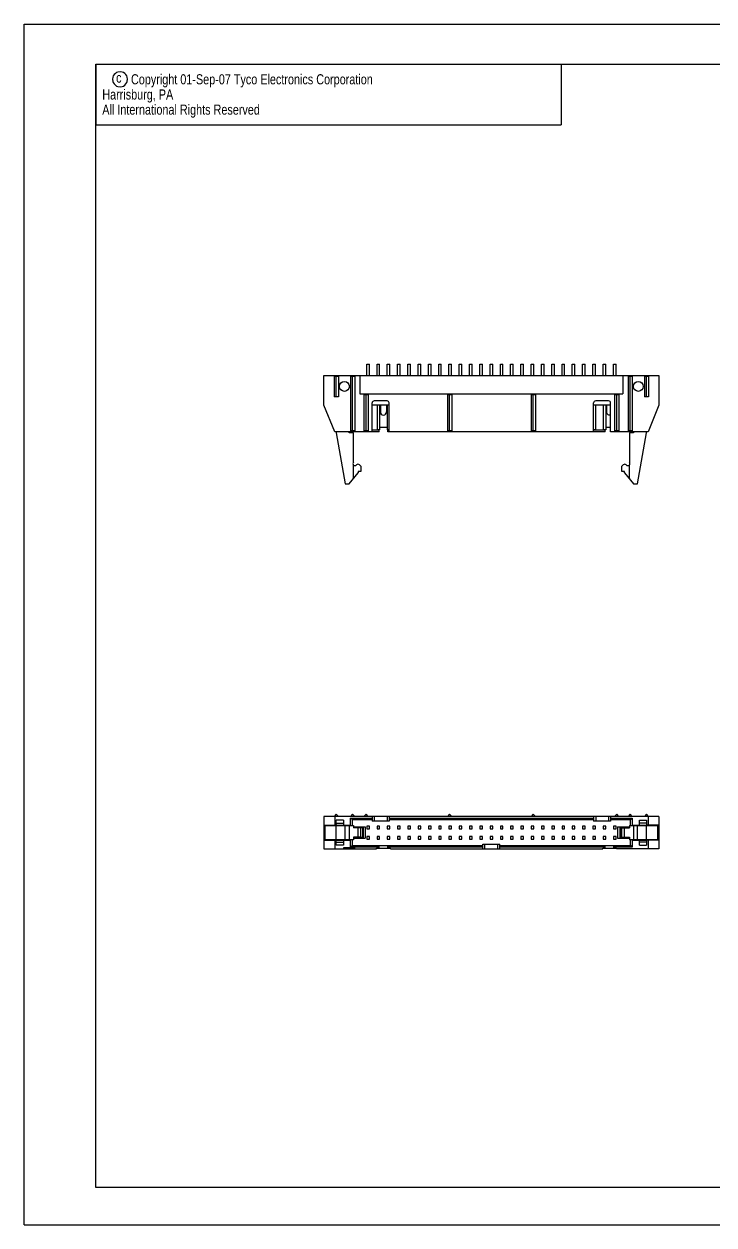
# Model space of a CAD drawing. Extents: x 0 to 420, y 0 to 297.
# Drawn here: x 0 to 170.5, y 0 to 297 of the extents above; entities that cross this region are included whole.
import ezdxf

# ---------------------------------------------------------------- set-up
doc = ezdxf.new("R2010")
doc.units = 0
doc.header["$LTSCALE"] = 23.1
doc.layers.get('0').update_dxf_attribs({"linetype": 'CONTINUOUS'})
doc.styles.get("Standard").update_dxf_attribs({"font": 'txt', "width": 0.95})

msp = doc.modelspace()

# ---------------------------------------------------------------- linework, layer by layer
at = {"color": 7, "linetype": 'CONTINUOUS'}
for p, q in [((0, 0), (0, 297)), ((0, 297), (420, 297)), ((17.78, 9.23), (17.78, 287.08)), ((17.78, 287.08), (409.21, 287.08)), ((84.7, 210.11), (84.7, 212.91)), ((84.7, 212.91), (85.34, 212.91)), ((85.34, 210.11), (85.34, 212.91)), ((87.24, 210.11), (87.24, 212.91)), ((87.24, 212.91), (87.88, 212.91)), ((87.88, 210.11), (87.88, 212.91)), ((89.78, 210.11), (89.78, 212.91)), ((89.78, 212.91), (90.42, 212.91)), ((90.42, 210.11), (90.42, 212.91)), ((92.32, 210.11), (92.32, 212.91)), ((92.32, 212.91), (92.96, 212.91)), ((92.96, 210.11), (92.96, 212.91)), ((94.86, 210.11), (94.86, 212.91)), ((94.86, 212.91), (95.5, 212.91)), ((95.5, 210.11), (95.5, 212.91)), ((97.4, 210.11), (97.4, 212.91)), ((97.4, 212.91), (98.04, 212.91)), ((98.04, 210.11), (98.04, 212.91)), ((99.94, 210.11), (99.94, 212.91)), ((99.94, 212.91), (100.58, 212.91)), ((100.58, 210.11), (100.58, 212.91)), ((102.48, 210.11), (102.48, 212.91)), ((102.48, 212.91), (103.12, 212.91)), ((103.12, 210.11), (103.12, 212.91)), ((105.02, 210.11), (105.02, 212.91)), ((105.02, 212.91), (105.66, 212.91)), ((105.66, 210.11), (105.66, 212.91)), ((107.56, 210.11), (107.56, 212.91)), ((107.56, 212.91), (108.2, 212.91)), ((108.2, 210.11), (108.2, 212.91)), ((110.1, 210.11), (110.1, 212.91)), ((110.1, 212.91), (110.74, 212.91)), ((110.74, 210.11), (110.74, 212.91)), ((112.64, 210.11), (112.64, 212.91)), ((112.64, 212.91), (113.28, 212.91)), ((113.28, 210.11), (113.28, 212.91)), ((115.18, 210.11), (115.18, 212.91)), ((115.18, 212.91), (115.82, 212.91)), ((115.82, 210.11), (115.82, 212.91)), ((117.72, 210.11), (117.72, 212.91)), ((117.72, 212.91), (118.36, 212.91)), ((118.36, 210.11), (118.36, 212.91)), ((120.26, 210.11), (120.26, 212.91)), ((120.26, 212.91), (120.9, 212.91)), ((120.9, 210.11), (120.9, 212.91)), ((122.8, 210.11), (122.8, 212.91)), ((122.8, 212.91), (123.44, 212.91)), ((123.44, 210.11), (123.44, 212.91)), ((125.34, 210.11), (125.34, 212.91)), ((125.34, 212.91), (125.98, 212.91)), ((125.98, 210.11), (125.98, 212.91)), ((127.88, 210.11), (127.88, 212.91)), ((127.88, 212.91), (128.52, 212.91)), ((128.52, 210.11), (128.52, 212.91)), ((130.42, 210.11), (130.42, 212.91)), ((130.42, 212.91), (131.06, 212.91)), ((131.06, 210.11), (131.06, 212.91)), ((132.96, 212.91), (133.6, 212.91)), ((132.96, 210.11), (132.96, 212.91)), ((133.6, 210.11), (133.6, 212.91)), ((135.5, 212.91), (136.14, 212.91)), ((135.5, 210.11), (135.5, 212.91)), ((136.14, 210.11), (136.14, 212.91)), ((138.04, 212.91), (138.68, 212.91)), ((138.04, 210.11), (138.04, 212.91)), ((138.68, 210.11), (138.68, 212.91)), ((140.58, 212.91), (141.22, 212.91)), ((140.58, 210.11), (140.58, 212.91)), ((141.22, 210.11), (141.22, 212.91)), ((143.12, 212.91), (143.76, 212.91)), ((143.12, 210.11), (143.12, 212.91)), ((143.76, 210.11), (143.76, 212.91)), ((145.66, 212.91), (146.3, 212.91)), ((145.66, 210.11), (145.66, 212.91)), ((146.3, 210.11), (146.3, 212.91)), ((74.1, 202.77), (74.1, 210.11)), ((74.1, 210.11), (156.9, 210.11)), ((76.64, 209.86), (76.64, 204.78)), ((77.7, 209.86), (76.64, 209.86)), ((77.17, 204.78), (77.17, 209.86)), ((77.7, 209.86), (77.7, 204.78)), ((80.68, 209.86), (80.68, 196.42)), ((81.74, 209.86), (80.68, 209.86)), ((81.21, 196.42), (81.21, 209.86)), ((81.74, 209.86), (81.74, 196.42)), ((82.99, 210.11), (82.99, 205.54)), ((148.01, 210.11), (148.01, 205.54)), ((150.32, 209.86), (149.26, 209.86)), ((149.26, 209.86), (149.26, 196.42)), ((149.79, 196.42), (149.79, 209.86)), ((150.32, 209.86), (150.32, 196.42)), ((154.36, 209.86), (153.3, 209.86)), ((153.3, 209.86), (153.3, 204.78)), ((153.83, 204.78), (153.83, 209.86)), ((154.36, 209.86), (154.36, 204.78)), ((156.9, 210.11), (156.9, 202.77)), ((82.99, 205.54), (148.01, 205.54)), ((83.98, 205.29), (83.98, 196.42)), ((85.05, 205.29), (83.98, 205.29)), ((84.51, 196.42), (84.51, 205.29)), ((85.05, 205.29), (85.05, 196.42)), ((104.64, 205.29), (104.64, 196.42)), ((105.7, 205.29), (104.64, 205.29)), ((105.17, 196.42), (105.17, 205.29)), ((105.7, 205.29), (105.7, 196.42)), ((126.36, 205.29), (125.3, 205.29)), ((125.3, 205.29), (125.3, 196.42)), ((125.83, 196.42), (125.83, 205.29)), ((126.36, 205.29), (126.36, 196.42)), ((147.02, 205.29), (145.95, 205.29)), ((145.95, 205.29), (145.95, 196.42)), ((146.49, 196.42), (146.49, 205.29)), ((147.02, 205.29), (147.02, 196.42)), ((76.77, 196.17), (74.1, 202.77)), ((77.7, 204.78), (76.64, 204.78)), ((86.04, 196.17), (86.04, 203.28)), ((90.23, 202.77), (86.04, 202.77)), ((89.72, 203.79), (86.54, 203.79)), ((87.24, 202.77), (87.24, 196.68)), ((87.88, 202.77), (87.88, 196.68)), ((88.07, 202.77), (88.07, 201.07)), ((89.59, 202.77), (89.59, 201.07)), ((89.78, 202.77), (89.78, 196.68)), ((90.23, 196.17), (90.23, 203.28)), ((140.77, 196.17), (140.77, 203.28)), ((144.96, 202.77), (140.77, 202.77)), ((141.22, 202.77), (141.22, 196.68)), ((144.46, 203.79), (141.28, 203.79)), ((143.12, 202.77), (143.12, 196.68)), ((143.76, 202.77), (143.76, 196.68)), ((143.95, 202.77), (143.95, 201.07)), ((144.96, 196.17), (144.96, 203.28)), ((154.36, 204.78), (153.3, 204.78)), ((156.9, 202.77), (154.24, 196.17)), ((87.75, 196.17), (76.77, 196.17)), ((77.15, 196.17), (77.15, 195.89)), ((80.38, 195.89), (80.38, 196.17)), ((81.74, 196.42), (80.68, 196.42)), ((85.05, 196.42), (83.98, 196.42)), ((87.75, 196.55), (86.04, 196.55)), ((87.88, 196.68), (87.24, 196.68)), ((87.75, 196.17), (87.75, 196.68)), ((87.88, 197.26), (89.78, 197.26)), ((90.23, 196.68), (89.78, 196.68)), ((89.91, 196.17), (89.91, 196.68)), ((90.23, 196.55), (89.91, 196.55)), ((143.63, 196.17), (89.91, 196.17)), ((105.7, 196.42), (104.64, 196.42)), ((126.36, 196.42), (125.3, 196.42)), ((141.22, 196.68), (140.77, 196.68)), ((143.63, 196.55), (140.77, 196.55)), ((143.76, 196.68), (143.12, 196.68)), ((143.63, 196.17), (143.63, 196.68)), ((143.76, 197.26), (144.96, 197.26)), ((154.24, 196.17), (144.96, 196.17)), ((147.02, 196.42), (145.95, 196.42)), ((150.32, 196.42), (149.26, 196.42)), ((150.62, 196.17), (150.62, 195.89)), ((153.85, 195.89), (153.85, 196.17)), ((77.15, 195.89), (79.37, 183.32)), ((81.39, 195.89), (80.38, 195.89)), ((81.39, 188.64), (81.39, 195.89)), ((150.62, 195.89), (149.61, 195.89)), ((149.61, 195.89), (149.61, 188.64)), ((151.63, 183.32), (153.85, 195.89)), ((81.39, 184.53), (81.39, 187.97)), ((82.9, 187.99), (83.25, 187.64)), ((83.25, 187.64), (83.25, 186.37)), ((147.75, 187.64), (148.1, 187.99)), ((147.75, 186.37), (147.75, 187.64)), ((149.61, 184.53), (149.61, 187.97)), ((80.38, 183.32), (82.61, 185.98)), ((82.61, 186.37), (82.61, 185.98)), ((83.25, 186.37), (82.61, 186.37)), ((148.39, 186.37), (147.75, 186.37)), ((148.39, 185.98), (148.39, 186.37)), ((148.39, 185.98), (150.62, 183.32)), ((79.37, 183.32), (80.38, 183.32)), ((150.62, 183.32), (151.63, 183.32)), ((74.1, 101.05), (74.1, 93.05)), ((156.9, 101.05), (74.1, 101.05)), ((77.17, 101.58), (76.64, 101.05)), ((76.77, 101.05), (76.77, 98.89)), ((77.7, 101.05), (77.17, 101.58)), ((81.21, 101.58), (80.68, 101.05)), ((81.74, 101.05), (81.21, 101.58)), ((84.51, 101.58), (83.98, 101.05)), ((85.05, 101.05), (84.51, 101.58)), ((86.04, 101.05), (86.04, 99.9)), ((86.54, 101.05), (86.54, 99.9)), ((89.72, 101.05), (89.72, 99.9)), ((90.23, 101.05), (90.23, 99.9)), ((105.17, 101.58), (104.64, 101.05)), ((105.7, 101.05), (105.17, 101.58)), ((125.83, 101.58), (125.3, 101.05)), ((126.36, 101.05), (125.83, 101.58)), ((140.77, 101.05), (140.77, 99.9)), ((141.28, 101.05), (141.28, 99.9)), ((144.46, 101.05), (144.46, 99.9)), ((144.96, 101.05), (144.96, 99.9)), ((146.49, 101.58), (145.95, 101.05)), ((147.02, 101.05), (146.49, 101.58)), ((149.79, 101.58), (149.26, 101.05)), ((150.32, 101.05), (149.79, 101.58)), ((153.83, 101.58), (153.3, 101.05)), ((154.36, 101.05), (153.83, 101.58)), ((154.24, 101.05), (154.24, 98.89)), ((156.9, 101.05), (156.9, 93.05)), ((74.1, 98.89), (80.45, 98.89)), ((74.4, 95.27), (74.4, 98.82)), ((74.4, 98.82), (81.39, 98.82)), ((77.15, 98.89), (77.15, 100.14)), ((78.92, 100.14), (77.15, 100.14)), ((77.15, 99.4), (78.92, 99.4)), ((77.15, 95.27), (77.15, 98.82)), ((78.92, 100.14), (78.92, 98.89)), ((79.15, 98.89), (79.26, 98.82)), ((79.37, 95.27), (79.37, 98.82)), ((79.98, 98.89), (79.98, 98.82)), ((80.38, 98.82), (80.38, 95.27)), ((80.45, 98.89), (80.45, 98.82)), ((80.7, 98.82), (80.7, 100.64)), ((81.08, 100.26), (80.7, 100.64)), ((80.7, 100.64), (86.04, 100.64)), ((81.08, 100.26), (86.04, 100.26)), ((81.21, 98.82), (81.21, 100.26)), ((81.39, 98.82), (81.39, 98.19)), ((81.39, 98.44), (84.33, 98.44)), ((83.78, 98.25), (81.39, 98.25)), ((83.25, 98.19), (81.39, 98.19)), ((81.97, 98.25), (81.97, 98.44)), ((82.61, 95.9), (82.61, 98.19)), ((83.25, 95.9), (83.25, 98.19)), ((83.65, 98.25), (83.65, 95.84)), ((83.78, 98.25), (83.78, 95.84)), ((84.33, 98.44), (84.33, 95.65)), ((84.7, 98.62), (84.7, 97.99)), ((85.34, 98.62), (84.7, 98.62)), ((85.34, 97.99), (85.34, 98.62)), ((90.23, 99.9), (86.04, 99.9)), ((87.24, 98.62), (87.24, 97.99)), ((87.88, 98.62), (87.24, 98.62)), ((87.88, 97.99), (87.88, 98.62)), ((89.78, 98.62), (89.78, 97.99)), ((90.42, 98.62), (89.78, 98.62)), ((90.23, 100.64), (140.77, 100.64)), ((90.23, 100.26), (140.77, 100.26)), ((90.42, 97.99), (90.42, 98.62)), ((92.32, 98.62), (92.32, 97.99)), ((92.96, 98.62), (92.32, 98.62)), ((92.96, 97.99), (92.96, 98.62)), ((94.86, 98.62), (94.86, 97.99)), ((95.5, 98.62), (94.86, 98.62)), ((95.5, 97.99), (95.5, 98.62)), ((97.4, 98.62), (97.4, 97.99)), ((98.04, 98.62), (97.4, 98.62)), ((98.04, 97.99), (98.04, 98.62)), ((99.94, 98.62), (99.94, 97.99)), ((100.58, 98.62), (99.94, 98.62)), ((100.58, 97.99), (100.58, 98.62)), ((102.48, 98.62), (102.48, 97.99)), ((103.12, 98.62), (102.48, 98.62)), ((103.12, 97.99), (103.12, 98.62)), ((105.02, 98.62), (105.02, 97.99)), ((105.66, 98.62), (105.02, 98.62)), ((105.66, 97.99), (105.66, 98.62)), ((107.56, 98.62), (107.56, 97.99)), ((108.2, 98.62), (107.56, 98.62)), ((108.2, 97.99), (108.2, 98.62)), ((110.1, 98.62), (110.1, 97.99)), ((110.74, 98.62), (110.1, 98.62)), ((110.74, 97.99), (110.74, 98.62)), ((112.64, 98.62), (112.64, 97.99)), ((113.28, 98.62), (112.64, 98.62)), ((113.28, 97.99), (113.28, 98.62)), ((115.18, 98.62), (115.18, 97.99)), ((115.82, 98.62), (115.18, 98.62)), ((115.82, 97.99), (115.82, 98.62)), ((117.72, 98.62), (117.72, 97.99)), ((118.36, 98.62), (117.72, 98.62)), ((118.36, 97.99), (118.36, 98.62)), ((120.9, 98.62), (120.26, 98.62)), ((120.26, 98.62), (120.26, 97.99)), ((120.9, 97.99), (120.9, 98.62)), ((123.44, 98.62), (122.8, 98.62)), ((122.8, 98.62), (122.8, 97.99)), ((123.44, 97.99), (123.44, 98.62)), ((125.98, 98.62), (125.34, 98.62)), ((125.34, 98.62), (125.34, 97.99)), ((125.98, 97.99), (125.98, 98.62)), ((128.52, 98.62), (127.88, 98.62)), ((127.88, 98.62), (127.88, 97.99)), ((128.52, 97.99), (128.52, 98.62)), ((131.06, 98.62), (130.42, 98.62)), ((130.42, 98.62), (130.42, 97.99)), ((131.06, 97.99), (131.06, 98.62)), ((133.6, 98.62), (132.96, 98.62)), ((132.96, 98.62), (132.96, 97.99)), ((133.6, 97.99), (133.6, 98.62)), ((136.14, 98.62), (135.5, 98.62)), ((135.5, 98.62), (135.5, 97.99)), ((136.14, 97.99), (136.14, 98.62)), ((138.68, 98.62), (138.04, 98.62)), ((138.04, 98.62), (138.04, 97.99)), ((138.68, 97.99), (138.68, 98.62)), ((141.22, 98.62), (140.58, 98.62)), ((140.58, 98.62), (140.58, 97.99)), ((144.96, 99.9), (140.77, 99.9)), ((141.22, 97.99), (141.22, 98.62)), ((143.76, 98.62), (143.12, 98.62)), ((143.12, 98.62), (143.12, 97.99)), ((143.76, 97.99), (143.76, 98.62)), ((144.96, 100.64), (150.3, 100.64)), ((144.96, 100.26), (149.92, 100.26)), ((146.3, 98.62), (145.66, 98.62)), ((145.66, 98.62), (145.66, 97.99)), ((146.3, 97.99), (146.3, 98.62)), ((146.67, 98.44), (149.61, 98.44)), ((146.67, 98.44), (146.67, 95.65)), ((149.61, 98.25), (147.22, 98.25)), ((147.22, 98.25), (147.22, 95.84)), ((147.35, 98.25), (147.35, 95.84)), ((147.75, 98.19), (149.61, 98.19)), ((147.75, 95.9), (147.75, 98.19)), ((148.39, 95.9), (148.39, 98.19)), ((149.03, 98.25), (149.03, 98.44)), ((149.61, 98.82), (156.6, 98.82)), ((149.61, 98.82), (149.61, 98.19)), ((149.79, 100.26), (149.79, 98.82)), ((149.92, 100.26), (150.3, 100.64)), ((150.3, 100.64), (150.3, 98.82)), ((150.55, 98.89), (153.85, 98.89)), ((150.55, 98.89), (150.55, 98.82)), ((150.62, 98.82), (150.62, 95.27)), ((151.02, 98.89), (151.02, 98.82)), ((151.63, 95.27), (151.63, 98.82)), ((151.85, 98.89), (151.74, 98.82)), ((152.08, 100.14), (153.85, 100.14)), ((152.08, 98.89), (152.08, 100.14)), ((153.85, 99.4), (152.08, 99.4)), ((153.85, 100.14), (153.85, 98.89)), ((156.9, 98.89), (153.85, 98.89)), ((153.85, 95.27), (153.85, 98.82)), ((156.6, 95.27), (156.6, 98.82)), ((74.1, 95.2), (80.45, 95.2)), ((81.39, 95.27), (74.4, 95.27)), ((76.77, 95.2), (76.77, 93.05)), ((77.15, 93.95), (77.15, 95.2)), ((78.92, 95.2), (78.92, 93.95)), ((79.26, 95.27), (79.15, 95.2)), ((79.98, 95.27), (79.98, 95.2)), ((80.45, 95.27), (80.45, 95.2)), ((80.7, 93.45), (80.7, 95.27)), ((81.21, 93.83), (81.21, 95.27)), ((81.39, 95.9), (81.39, 95.27)), ((83.25, 95.9), (81.39, 95.9)), ((83.78, 95.84), (81.39, 95.84)), ((81.39, 95.65), (84.33, 95.65)), ((81.97, 95.65), (81.97, 95.84)), ((84.7, 97.99), (85.34, 97.99)), ((84.7, 96.08), (84.7, 95.45)), ((85.34, 96.08), (84.7, 96.08)), ((84.7, 95.45), (85.34, 95.45)), ((85.34, 95.45), (85.34, 96.08)), ((87.24, 97.99), (87.88, 97.99)), ((87.24, 96.08), (87.24, 95.45)), ((87.88, 96.08), (87.24, 96.08)), ((87.24, 95.45), (87.88, 95.45)), ((87.88, 95.45), (87.88, 96.08)), ((89.78, 97.99), (90.42, 97.99)), ((89.78, 96.08), (89.78, 95.45)), ((90.42, 96.08), (89.78, 96.08)), ((89.78, 95.45), (90.42, 95.45)), ((90.42, 95.45), (90.42, 96.08)), ((92.32, 97.99), (92.96, 97.99)), ((92.32, 96.08), (92.32, 95.45)), ((92.96, 96.08), (92.32, 96.08)), ((92.32, 95.45), (92.96, 95.45)), ((92.96, 95.45), (92.96, 96.08)), ((94.86, 97.99), (95.5, 97.99)), ((94.86, 96.08), (94.86, 95.45)), ((95.5, 96.08), (94.86, 96.08)), ((94.86, 95.45), (95.5, 95.45)), ((95.5, 95.45), (95.5, 96.08)), ((97.4, 97.99), (98.04, 97.99)), ((97.4, 96.08), (97.4, 95.45)), ((98.04, 96.08), (97.4, 96.08)), ((97.4, 95.45), (98.04, 95.45)), ((98.04, 95.45), (98.04, 96.08)), ((99.94, 97.99), (100.58, 97.99)), ((99.94, 96.08), (99.94, 95.45)), ((100.58, 96.08), (99.94, 96.08)), ((99.94, 95.45), (100.58, 95.45)), ((100.58, 95.45), (100.58, 96.08)), ((102.48, 97.99), (103.12, 97.99)), ((102.48, 96.08), (102.48, 95.45)), ((103.12, 96.08), (102.48, 96.08)), ((102.48, 95.45), (103.12, 95.45)), ((103.12, 95.45), (103.12, 96.08)), ((105.02, 97.99), (105.66, 97.99)), ((105.02, 96.08), (105.02, 95.45)), ((105.66, 96.08), (105.02, 96.08)), ((105.02, 95.45), (105.66, 95.45)), ((105.66, 95.45), (105.66, 96.08)), ((107.56, 97.99), (108.2, 97.99)), ((107.56, 96.08), (107.56, 95.45)), ((108.2, 96.08), (107.56, 96.08)), ((107.56, 95.45), (108.2, 95.45)), ((108.2, 95.45), (108.2, 96.08)), ((110.1, 97.99), (110.74, 97.99)), ((110.1, 96.08), (110.1, 95.45)), ((110.74, 96.08), (110.1, 96.08)), ((110.1, 95.45), (110.74, 95.45)), ((110.74, 95.45), (110.74, 96.08)), ((112.64, 97.99), (113.28, 97.99)), ((112.64, 96.08), (112.64, 95.45)), ((113.28, 96.08), (112.64, 96.08)), ((112.64, 95.45), (113.28, 95.45)), ((113.28, 95.45), (113.28, 96.08)), ((115.18, 97.99), (115.82, 97.99)), ((115.18, 96.08), (115.18, 95.45)), ((115.82, 96.08), (115.18, 96.08)), ((115.18, 95.45), (115.82, 95.45)), ((115.82, 95.45), (115.82, 96.08)), ((117.72, 97.99), (118.36, 97.99)), ((118.36, 96.08), (117.72, 96.08)), ((117.72, 96.08), (117.72, 95.45)), ((117.72, 95.45), (118.36, 95.45)), ((118.36, 95.45), (118.36, 96.08)), ((120.26, 97.99), (120.9, 97.99)), ((120.9, 96.08), (120.26, 96.08)), ((120.26, 96.08), (120.26, 95.45)), ((120.26, 95.45), (120.9, 95.45)), ((120.9, 95.45), (120.9, 96.08)), ((122.8, 97.99), (123.44, 97.99)), ((123.44, 96.08), (122.8, 96.08)), ((122.8, 96.08), (122.8, 95.45)), ((122.8, 95.45), (123.44, 95.45)), ((123.44, 95.45), (123.44, 96.08)), ((125.34, 97.99), (125.98, 97.99)), ((125.98, 96.08), (125.34, 96.08)), ((125.34, 96.08), (125.34, 95.45)), ((125.34, 95.45), (125.98, 95.45)), ((125.98, 95.45), (125.98, 96.08)), ((127.88, 97.99), (128.52, 97.99)), ((128.52, 96.08), (127.88, 96.08)), ((127.88, 96.08), (127.88, 95.45)), ((127.88, 95.45), (128.52, 95.45)), ((128.52, 95.45), (128.52, 96.08)), ((130.42, 97.99), (131.06, 97.99)), ((131.06, 96.08), (130.42, 96.08)), ((130.42, 96.08), (130.42, 95.45)), ((130.42, 95.45), (131.06, 95.45)), ((131.06, 95.45), (131.06, 96.08)), ((132.96, 97.99), (133.6, 97.99)), ((133.6, 96.08), (132.96, 96.08)), ((132.96, 96.08), (132.96, 95.45)), ((132.96, 95.45), (133.6, 95.45)), ((133.6, 95.45), (133.6, 96.08)), ((135.5, 97.99), (136.14, 97.99)), ((136.14, 96.08), (135.5, 96.08)), ((135.5, 96.08), (135.5, 95.45)), ((135.5, 95.45), (136.14, 95.45)), ((136.14, 95.45), (136.14, 96.08)), ((138.04, 97.99), (138.68, 97.99)), ((138.68, 96.08), (138.04, 96.08)), ((138.04, 96.08), (138.04, 95.45)), ((138.04, 95.45), (138.68, 95.45)), ((138.68, 95.45), (138.68, 96.08)), ((140.58, 97.99), (141.22, 97.99)), ((141.22, 96.08), (140.58, 96.08)), ((140.58, 96.08), (140.58, 95.45)), ((140.58, 95.45), (141.22, 95.45)), ((141.22, 95.45), (141.22, 96.08)), ((143.12, 97.99), (143.76, 97.99)), ((143.76, 96.08), (143.12, 96.08)), ((143.12, 96.08), (143.12, 95.45)), ((143.12, 95.45), (143.76, 95.45)), ((143.76, 95.45), (143.76, 96.08)), ((145.66, 97.99), (146.3, 97.99)), ((146.3, 96.08), (145.66, 96.08)), ((145.66, 96.08), (145.66, 95.45)), ((145.66, 95.45), (146.3, 95.45)), ((146.3, 95.45), (146.3, 96.08)), ((146.67, 95.65), (149.61, 95.65)), ((149.61, 95.84), (147.22, 95.84)), ((147.75, 95.9), (149.61, 95.9)), ((149.03, 95.65), (149.03, 95.84)), ((149.61, 95.9), (149.61, 95.27)), ((156.6, 95.27), (149.61, 95.27)), ((149.79, 95.27), (149.79, 93.83)), ((150.3, 95.27), (150.3, 93.45)), ((150.55, 95.27), (150.55, 95.2)), ((150.55, 95.2), (153.85, 95.2)), ((151.02, 95.27), (151.02, 95.2)), ((151.74, 95.27), (151.85, 95.2)), ((152.08, 93.95), (152.08, 95.2)), ((156.9, 95.2), (153.85, 95.2)), ((153.85, 95.2), (153.85, 93.95)), ((154.24, 95.2), (154.24, 93.05)), ((74.1, 93.05), (87.13, 93.05)), ((77.15, 94.7), (78.92, 94.7)), ((78.92, 93.95), (77.15, 93.95)), ((79.05, 93.05), (79.05, 93.35)), ((79.05, 93.35), (81.72, 93.35)), ((80.38, 93.05), (80.38, 93.35)), ((81.08, 93.83), (80.7, 93.45)), ((87.75, 93.45), (80.7, 93.45)), ((81.08, 93.83), (113.4, 93.83)), ((81.72, 93.05), (81.72, 93.35)), ((87.13, 93.05), (87.13, 93.21)), ((87.13, 93.21), (90.53, 93.21)), ((87.75, 93.21), (87.75, 93.83)), ((89.91, 93.21), (89.91, 93.83)), ((113.4, 93.45), (89.91, 93.45)), ((90.53, 93.05), (90.53, 93.21)), ((90.53, 93.05), (143.01, 93.05)), ((113.4, 94.19), (117.6, 94.19)), ((113.4, 93.05), (113.4, 94.19)), ((113.91, 93.05), (113.91, 94.19)), ((117.09, 93.05), (117.09, 94.19)), ((117.6, 93.05), (117.6, 94.19)), ((117.6, 93.83), (149.92, 93.83)), ((143.63, 93.45), (117.6, 93.45)), ((143.01, 93.21), (146.41, 93.21)), ((143.01, 93.05), (143.01, 93.21)), ((143.63, 93.21), (143.63, 93.83)), ((145.79, 93.21), (145.79, 93.83)), ((150.3, 93.45), (145.79, 93.45)), ((146.41, 93.05), (146.41, 93.21)), ((156.9, 93.05), (146.41, 93.05)), ((149.92, 93.83), (150.3, 93.45)), ((153.85, 94.7), (152.08, 94.7)), ((152.08, 93.95), (153.85, 93.95)), ((409.21, 9.23), (17.78, 9.23)), ((30.48, 9.23), (17.78, 9.23)), ((0, 0), (420, 0))]:
    msp.add_line(p, q, dxfattribs=at)
at = {"color": 2, "linetype": 'CONTINUOUS'}
for p, q in [((17.78, 287.08), (132.78, 287.08)), ((17.78, 287.08), (17.78, 272.08)), ((132.78, 287.08), (132.78, 272.08)), ((17.78, 272.08), (132.78, 272.08))]:
    msp.add_line(p, q, dxfattribs=at)
msp.add_lwpolyline([(21.85, 283.33), (21.95, 282.81), (22.05, 282.5), (22.26, 282.19), (22.58, 281.88), (22.89, 281.67), (23.2, 281.56), (23.72, 281.46), (24.24, 281.56), (24.55, 281.67), (24.87, 281.88), (25.18, 282.19), (25.39, 282.5), (25.49, 282.81), (25.6, 283.33), (25.49, 283.86), (25.39, 284.17), (25.18, 284.48), (24.87, 284.79), (24.55, 285), (24.24, 285.11), (23.72, 285.21), (23.2, 285.11), (22.89, 285), (22.58, 284.79), (22.26, 284.48), (22.05, 284.17), (21.95, 283.86), (21.85, 283.33)], dxfattribs=at)
at = {"color": 7, "linetype": 'CONTINUOUS'}
for centre in [(79.18, 207.37), (151.82, 207.37)]:
    msp.add_circle(centre, 1.22, dxfattribs=at)
for centre, radius, start, end in [((86.54, 203.28), 0.508, 90, 180), ((89.72, 203.28), 0.508, 0, 90), ((141.28, 203.28), 0.508, 90, 180), ((144.46, 203.28), 0.508, 0, 90), ((88.83, 201.07), 0.762, 180, 360), ((144.71, 201.07), 0.762, 180, 289.5506), ((81.78, 188.31), 0.508, 138.5904, 318.5904), ((82.54, 187.63), 0.508, 45, 138.5904), ((148.46, 187.63), 0.508, 41.4096, 135), ((149.22, 188.31), 0.508, 221.4096, 41.4096), ((78.21, 97.15), 1.98, 118.6183, 121.477), ((152.79, 97.15), 1.98, 58.523, 61.3817), ((78.21, 96.94), 1.98, 238.523, 241.3817), ((152.79, 96.94), 1.98, 298.6183, 301.477)]:
    msp.add_arc(centre, radius, start, end, dxfattribs=at)

# ---------------------------------------------------------------- texts
at = {"color": 2, "linetype": 'CONTINUOUS', "width": 0.8}
for s, p in [('c', (22.75, 282.48)), ('Copyright 01-Sep-07 Tyco Electronics Corporation', (26.43, 282.08)), ('  Harrisburg, PA', (17.85, 278.33)), ('  All International Rights Reserved', (17.85, 274.58))]:
    msp.add_text(s, height=2.5, dxfattribs=at).set_placement(p)

doc.saveas('drawing.dxf')
